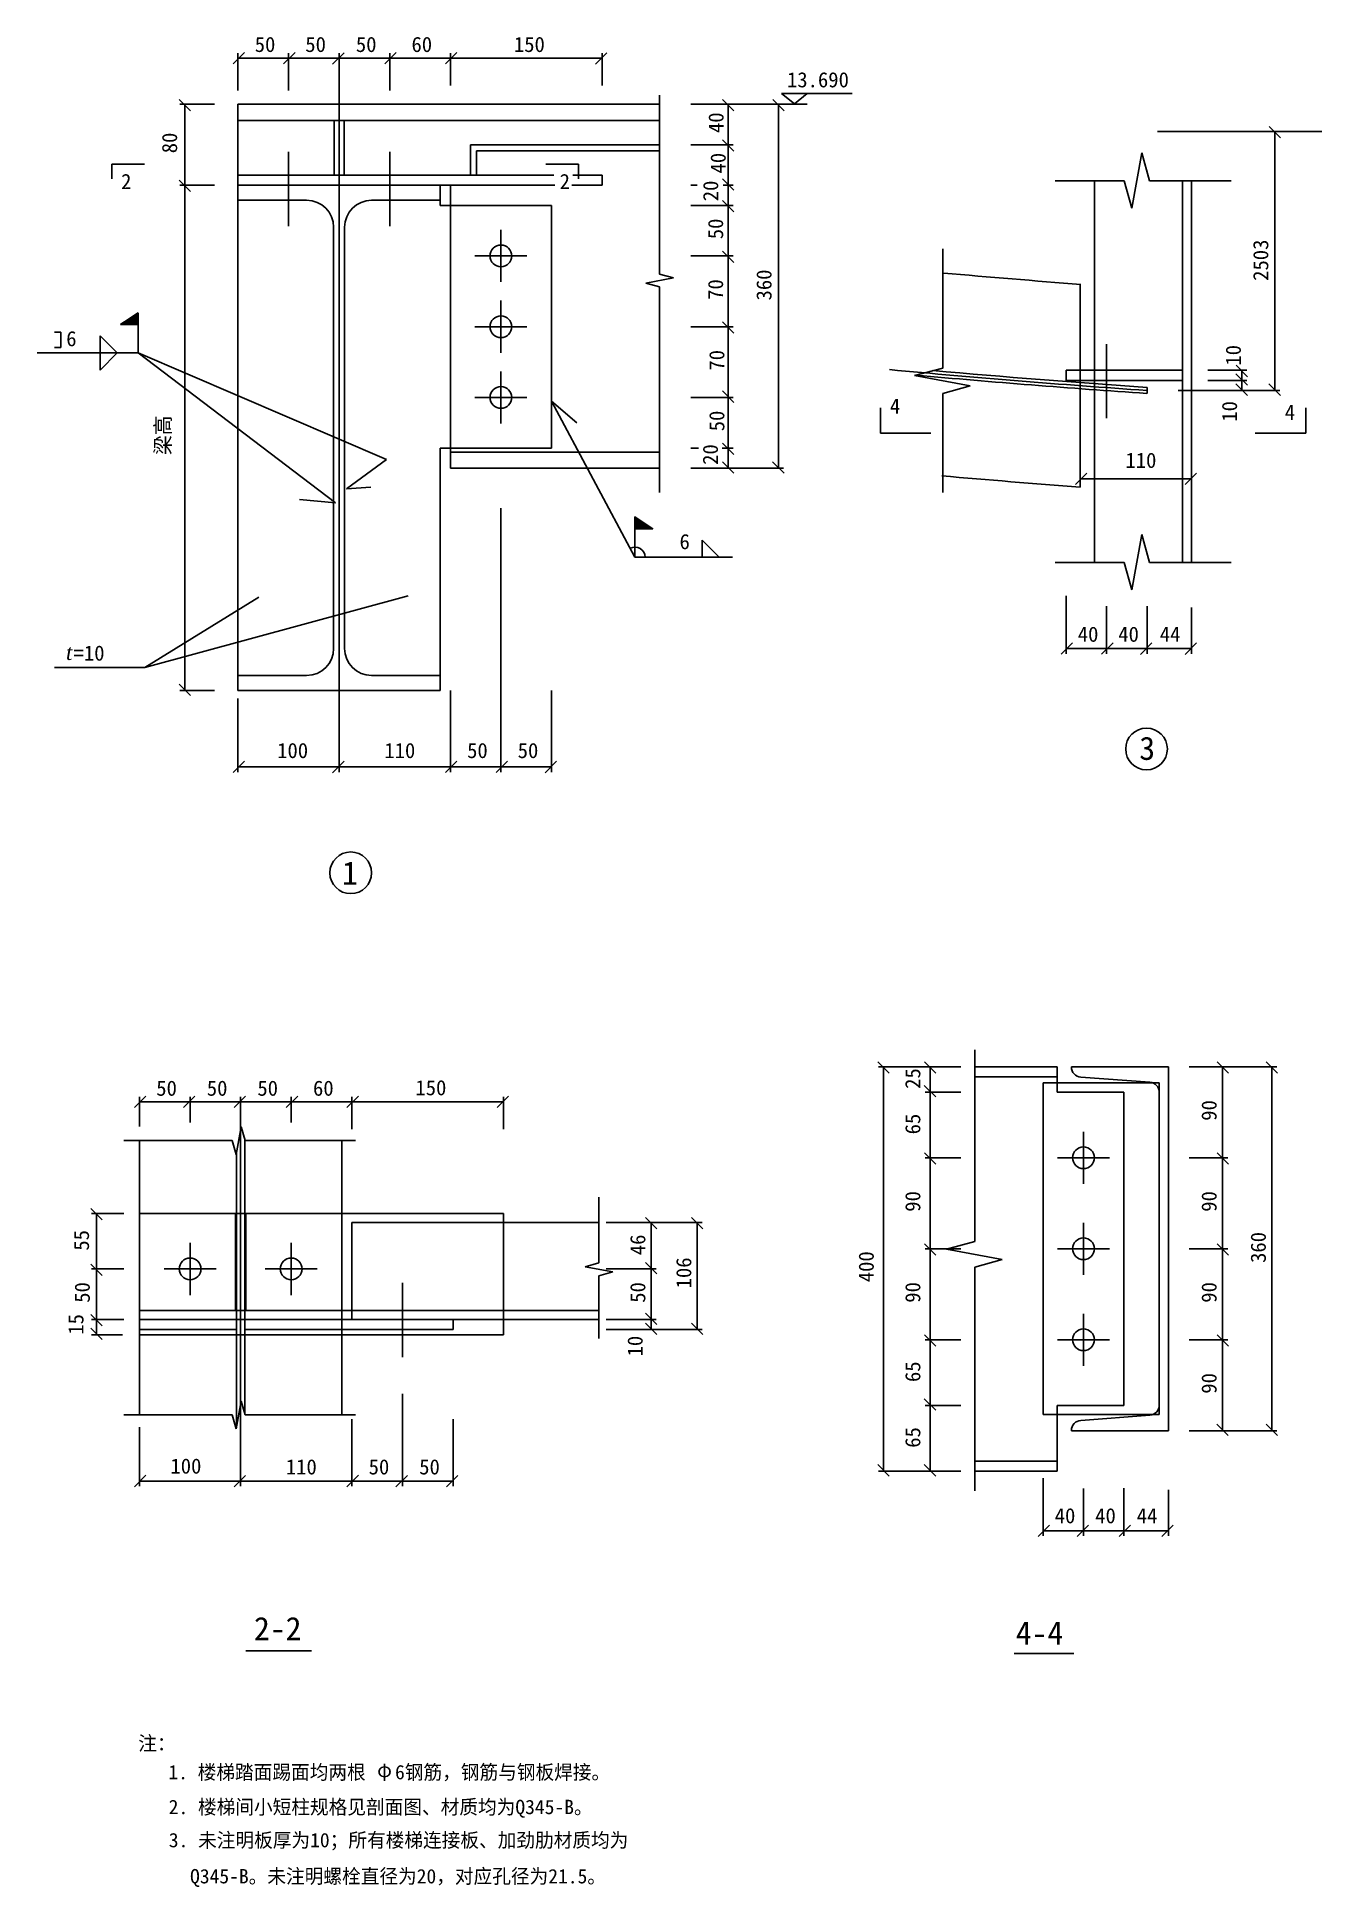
# Model space of a CAD drawing. Header units: metres. Extents: x 705 to 13410, y -4079 to 14221.
import ezdxf

# ---------------------------------------------------------------- set-up
doc = ezdxf.new("R2010")
doc.units = ezdxf.units.M
for name, color, linetype in [('PUB_DIM', 3, 'Continuous'), ('S_E_STAIR', 4, 'Continuous'), ('中心线', 20, 'Continuous'), ('主梁', 4, 'Continuous'), ('主次梁', 11, 'Continuous'), ('加强板', 3, 'Continuous'), ('尺寸', 42, 'Continuous'), ('引线', 9, 'Continuous'), ('标题', 4, 'Continuous'), ('梯板', 11, 'Continuous'), ('螺栓', 11, 'Continuous'), ('钢柱', 4, 'Continuous')]:
    doc.layers.add(name, color=color, linetype=linetype)

# ---------------------------------------------------------------- blocks, each defined once
blk = doc.blocks.new('_ARCHTICK')
at = {"color": 0, "linetype": 'ByBlock'}
blk.add_lwpolyline([(-1.28, -1.14), (0.97, 1.12)], dxfattribs=at)

msp = doc.modelspace()

# ---------------------------------------------------------------- hatches: boundary and pattern name
at = {"layer": '引线'}
h = msp.add_hatch(dxfattribs=at)
h.set_pattern_fill('SOLID')
h.paths.add_polyline_path([(1528.95, 11376.02), (1705.28, 11376.02), (1705.28, 11493.09)])
h = msp.add_hatch(dxfattribs=at)
h.set_pattern_fill('SOLID')
h.paths.add_polyline_path([(6793.83, 9356.04), (6617.5, 9356.04), (6617.5, 9473.11)])

# ---------------------------------------------------------------- linework, layer by layer
for p, q in [((8066.2, 13558.1), (8321.17, 13558.1)), ((8066.32, 13661.61), (8765.39, 13661.61)), ((8067.27, 13661.62), (8193.68, 13558.19)), ((8193.68, 13558.19), (8321.16, 13661.62)), ((878.01, 11300.89), (939.32, 11300.89)), ((939.32, 11300.89), (939.32, 11150.77)), ((878.04, 11150.78), (939.35, 11150.78))]:
    msp.add_line(p, q)
at = {"layer": 'PUB_DIM'}
msp.add_line((13410.31, 13287.13), (12105.08, 13287.13), dxfattribs=at)
at = {"layer": 'S_E_STAIR'}
for p, q in [((11160.12, 12798.04), (11160.12, 9021.98)), ((12120.12, 12798.04), (12120.12, 9021.98)), ((11020.12, 11774.66), (11020.12, 9769.07)), ((11680.12, 10754.65), (11680.12, 10694.51)), ((10791.97, 4034.93), (9977, 4034.93)), ((10791.97, 4034.93), (10791.97, 3784.93)), ((10931.97, 4032.43), (10931.97, 4034.93)), ((10931.97, 4034.93), (11891.97, 4034.93)), ((11891.97, 4034.93), (11891.97, 2234.93)), ((10791.97, 3934.93), (9977, 3934.93)), ((11709.38, 3881.81), (11024.56, 3932.7)), ((10791.97, 3784.93), (11451.97, 3784.93)), ((11451.97, 684.93), (11451.97, 3784.93)), ((11801.97, 2234.93), (11801.97, 3782.09)), ((2668.18, 2584.5), (2668.18, 1624.5)), ((2768.18, 2584.5), (2768.18, 1624.5)), ((5318.18, 2494.5), (6260.24, 2494.5)), ((11801.97, 687.78), (11801.97, 2234.93)), ((11891.97, 2234.93), (11891.97, 2234.93)), ((11891.97, 2234.93), (11891.97, 434.93)), ((1718.18, 1624.5), (6260.24, 1624.5)), ((1718.18, 1534.5), (6260.24, 1534.5)), ((10791.97, 684.93), (11451.97, 684.93)), ((10791.97, 684.93), (10791.97, 34.93)), ((11024.56, 537.16), (11709.38, 588.05)), ((10931.97, 434.93), (10931.97, 437.44)), ((11891.97, 434.93), (10931.97, 434.93)), ((10791.97, 134.93), (9977, 134.93)), ((10791.97, 34.93), (9977, 34.93))]:
    msp.add_line(p, q, dxfattribs=at)
for centre, radius, start, end in [((18661.34, 112861.87), 101375.6, 264.91, 265.68), ((18661.34, 112861.87), 103375.6, 265, 265.76), ((11031.97, 4032.43), 100, 180, 265.75), ((11701.97, 3782.09), 100, 360, 85.75), ((11701.97, 687.78), 100, 274.25, 0), ((11031.97, 437.44), 100, 94.25, 180)]:
    msp.add_arc(centre, radius, start, end, dxfattribs=at)
at = {"layer": '中心线'}
for p, q in [((3691.88, 13751.36), (3691.88, 7066.37)), ((2718.18, 3699.79), (2718.18, 249.56))]:
    msp.add_line(p, q, dxfattribs=at)
msp.add_arc((18661.34, 112861.87), 102375.6, 264.66, 266.09, dxfattribs=at)
at = {"layer": '主梁'}
for p, q in [((2691.88, 12755.29), (2691.88, 13555.29)), ((2691.88, 13555.29), (6859.46, 13555.29)), ((2691.88, 13395.29), (6859.46, 13395.29)), ((3741.88, 13395.29), (3641.88, 13395.29)), ((3641.88, 13395.29), (3641.88, 12855.29)), ((3741.88, 12855.29), (3741.88, 13395.29)), ((2691.88, 12855.29), (2691.88, 12755.29)), ((5814.28, 12855.29), (2691.88, 12855.29)), ((3641.88, 12855.29), (3741.88, 12855.29)), ((6291.88, 12855.29), (6003.71, 12855.29)), ((6291.88, 12755.29), (6291.88, 12855.29)), ((2691.88, 12755.29), (5824.32, 12755.29)), ((4791.88, 12755.29), (4791.88, 9955.29)), ((5993.66, 12755.29), (6291.88, 12755.29)), ((4791.88, 10115.29), (6859.46, 10115.29)), ((4791.88, 9955.29), (6859.46, 9955.29)), ((2758.18, 3319.21), (2758.18, 606.06)), ((2678.18, 3190.8), (2678.18, 477.65)), ((3818.18, 1534.5), (3818.18, 2494.5)), ((5318.18, 2494.5), (3818.18, 2494.5)), ((1718.18, 1434.5), (1718.18, 1534.5)), ((1718.18, 1534.5), (2678.18, 1534.5)), ((2678.18, 1534.5), (2678.18, 1434.5)), ((2758.18, 1534.5), (2758.18, 1434.5)), ((3718.18, 1534.5), (2758.18, 1534.5)), ((3718.18, 1434.5), (3718.18, 1534.5)), ((4818.18, 1534.5), (3718.18, 1534.5)), ((4818.18, 1434.5), (4818.18, 1534.5)), ((2678.18, 1434.5), (1718.18, 1434.5)), ((2758.18, 1434.5), (3718.18, 1434.5)), ((3718.18, 1434.5), (4818.18, 1434.5))]:
    msp.add_line(p, q, dxfattribs=at)
at = {"layer": '主次梁'}
for p, q in [((2691.88, 12605.29), (2691.88, 12755.29)), ((2691.88, 12755.29), (4691.88, 12755.29)), ((4691.88, 12755.29), (4691.88, 12605.29)), ((2691.88, 7905.29), (2691.88, 12605.29)), ((3371.05, 12605.29), (2691.88, 12605.29)), ((4691.88, 12605.29), (4012.71, 12605.29)), ((4691.88, 12555.29), (4691.88, 12605.29)), ((4691.88, 12555.29), (4691.88, 12605.29)), ((4691.88, 12555.29), (5791.88, 12555.29)), ((5791.88, 12555.29), (5791.88, 10155.29)), ((3637.71, 8171.96), (3637.71, 12338.63)), ((3746.05, 12338.63), (3746.05, 8171.96)), ((4691.88, 7905.29), (4691.88, 10155.29)), ((4691.88, 10155.29), (5791.88, 10155.29)), ((4691.88, 10055.29), (4691.88, 7905.29)), ((2691.88, 7755.29), (2691.88, 7905.29)), ((2691.88, 7905.29), (3371.05, 7905.29)), ((4012.71, 7905.29), (4691.88, 7905.29)), ((4691.88, 7905.29), (4691.88, 7755.29)), ((4691.88, 7755.29), (2691.88, 7755.29))]:
    msp.add_line(p, q, dxfattribs=at)
for centre, start, end in [((3371.05, 12338.63), 0, 90), ((4012.71, 12338.63), 90, 180), ((3371.05, 8171.96), 270, 360), ((4012.71, 8171.96), 180, 270)]:
    msp.add_arc(centre, 266.67, start, end, dxfattribs=at)
at = {"layer": '加强板'}
for p, q in [((12030.12, 12798.04), (12030.12, 9021.98)), ((10880.12, 10924.64), (10880.12, 10824.64)), ((12032.32, 10924.64), (10880.12, 10924.64)), ((10880.12, 10824.64), (12032.32, 10824.64)), ((12032.32, 10824.64), (12032.32, 10924.64)), ((10651.97, 3874.93), (11801.97, 3874.93)), ((10651.97, 594.93), (10651.97, 3874.93)), ((11801.97, 3874.93), (11801.97, 594.93)), ((11801.97, 594.93), (10651.97, 594.93))]:
    msp.add_line(p, q, dxfattribs=at)
for radius, start in [(102405.6, 264.81), (102345.6, 264.9)]:
    msp.add_arc((18661.34, 112861.87), radius, start, 266.09, dxfattribs=at)
at = {"layer": '尺寸'}
for p, q in [((2691.88, 13690.41), (2691.88, 14059.89)), ((2691.88, 14009.89), (3191.88, 14009.89)), ((3191.88, 13690.41), (3191.88, 14059.89)), ((3191.88, 13690.41), (3191.88, 14059.89)), ((3691.88, 14009.89), (3191.88, 14009.89)), ((3691.88, 13690.41), (3691.88, 14059.89)), ((3691.88, 13690.41), (3691.88, 14059.89)), ((3691.88, 14009.89), (4191.88, 14009.89)), ((4191.88, 13690.41), (4191.88, 14059.89)), ((4191.88, 13690.41), (4191.88, 14059.89)), ((4791.88, 14009.89), (4191.88, 14009.89)), ((4791.88, 13740.05), (4791.88, 14059.89)), ((4791.88, 13740.05), (4791.88, 14059.89)), ((4791.88, 14009.89), (6291.88, 14009.89)), ((6291.88, 13740.05), (6291.88, 14059.89)), ((2461.11, 13555.29), (2115.89, 13555.29)), ((2165.89, 13555.29), (2165.89, 12755.29)), ((7168.42, 13555.29), (8085.56, 13555.29)), ((7168.42, 13555.29), (7588.84, 13555.29)), ((7538.84, 13155.29), (7538.84, 13555.29)), ((8035.56, 13555.29), (8035.56, 9955.29)), ((11783.37, 13287.13), (12993.33, 13287.13)), ((12943.33, 10724.58), (12943.33, 13287.13)), ((7168.42, 13155.29), (7588.84, 13155.29)), ((7168.42, 13155.29), (7588.84, 13155.29)), ((7538.84, 13155.29), (7538.84, 12755.29)), ((2461.11, 12755.29), (2115.89, 12755.29)), ((2461.11, 12755.29), (2115.89, 12755.29)), ((2165.89, 12755.29), (2165.89, 7755.29)), ((7168.42, 12755.29), (7230.71, 12755.29)), ((7488.8, 12755.29), (7588.84, 12755.29)), ((7538.84, 12555.29), (7538.84, 12755.29)), ((7168.42, 12555.29), (7588.84, 12555.29)), ((7168.42, 12555.29), (7588.84, 12555.29)), ((7538.84, 12555.29), (7538.84, 12055.29)), ((7168.42, 12055.29), (7588.84, 12055.29)), ((7168.42, 12055.29), (7588.84, 12055.29)), ((7538.84, 12055.29), (7538.84, 11355.29)), ((7168.42, 11355.29), (7588.84, 11355.29)), ((7168.42, 11355.29), (7588.84, 11355.29)), ((7538.84, 10655.29), (7538.84, 11355.29)), ((12283.08, 10924.64), (12666.68, 10924.64)), ((12283.08, 10824.64), (12666.68, 10824.64)), ((12401.13, 10824.64), (12666.68, 10824.64)), ((12616.68, 10824.64), (12616.68, 10924.64)), ((12616.68, 10724.58), (12616.68, 10824.64)), ((7168.42, 10655.29), (7588.84, 10655.29)), ((7168.42, 10655.29), (7588.84, 10655.29)), ((7538.84, 10155.29), (7538.84, 10655.29)), ((11989.89, 10724.58), (12993.33, 10724.58)), ((12280.88, 10724.58), (12666.68, 10724.58)), ((7168.42, 10155.29), (7245.42, 10155.29)), ((7479.12, 10155.29), (7588.84, 10155.29)), ((7538.84, 10155.29), (7538.84, 9955.29)), ((11020.12, 10081.29), (11020.12, 9801)), ((12120.12, 10081.29), (12120.12, 9801)), ((7168.42, 9955.29), (8085.56, 9955.29)), ((7168.42, 9955.29), (7588.84, 9955.29)), ((12120.12, 9851), (11020.12, 9851)), ((5291.88, 9559.29), (5291.88, 6950.03)), ((5291.88, 9559.29), (5291.88, 6950.03)), ((10880.12, 8691.7), (10880.12, 8120.91)), ((11280.12, 8589.7), (11280.12, 8120.91)), ((11280.12, 8561.58), (11280.12, 8120.91)), ((11680.12, 8591.65), (11680.12, 8120.91)), ((11680.12, 8561.58), (11680.12, 8120.91)), ((12120.12, 8576.39), (12120.12, 8120.91)), ((11280.12, 8170.91), (10880.12, 8170.91)), ((11680.12, 8170.91), (11280.12, 8170.91)), ((12120.12, 8170.91), (11680.12, 8170.91)), ((2461.11, 7755.29), (2115.89, 7755.29)), ((4791.88, 7755.87), (4791.88, 6950.03)), ((5791.88, 7755.87), (5791.88, 6950.03)), ((2691.88, 7676.31), (2691.88, 6950.03)), ((3691.88, 7676.31), (3691.88, 6950.03)), ((3691.88, 7676.31), (3691.88, 6950.03)), ((3691.88, 7000.03), (2691.88, 7000.03)), ((4791.88, 7000.03), (3691.88, 7000.03)), ((4791.88, 7000.03), (5291.88, 7000.03)), ((5291.88, 7000.03), (5791.88, 7000.03)), ((9839.82, 4034.93), (9025.06, 4034.93)), ((9075.06, 4034.93), (9075.06, 34.93)), ((9839.82, 4034.93), (9485.33, 4034.93)), ((9535.33, 3784.93), (9535.33, 4034.93)), ((12098.53, 4034.93), (12964.65, 4034.93)), ((12098.53, 4034.93), (12478.26, 4034.93)), ((12428.26, 3134.93), (12428.26, 4034.93)), ((12914.65, 4034.93), (12914.65, 434.93)), ((1718.18, 3444.41), (1718.18, 3737.18)), ((2218.18, 3687.18), (1718.18, 3687.18)), ((2218.18, 3481.98), (2218.18, 3737.18)), ((2218.18, 3481.98), (2218.18, 3737.18)), ((2218.18, 3687.18), (2718.18, 3687.18)), ((2718.18, 3519.14), (2718.18, 3737.18)), ((2718.18, 3519.14), (2718.18, 3737.18)), ((3218.18, 3687.18), (2718.18, 3687.18)), ((3218.18, 3481.98), (3218.18, 3737.18)), ((3218.18, 3481.98), (3218.18, 3737.18)), ((3218.18, 3687.18), (3818.18, 3687.18)), ((3818.18, 3417.35), (3818.18, 3737.18)), ((3818.18, 3444.41), (3818.18, 3737.18)), ((3818.18, 3687.18), (5318.18, 3687.18)), ((5318.18, 3417.35), (5318.18, 3737.18)), ((9839.82, 3784.93), (9485.33, 3784.93)), ((9839.82, 3784.93), (9485.33, 3784.93)), ((9535.33, 3784.93), (9535.33, 3134.93)), ((9839.82, 3134.93), (9485.33, 3134.93)), ((9839.82, 3134.93), (9485.33, 3134.93)), ((9535.33, 2234.93), (9535.33, 3134.93)), ((12098.53, 3134.93), (12478.26, 3134.93)), ((12098.53, 3134.93), (12478.26, 3134.93)), ((12428.26, 3134.93), (12428.26, 2234.93)), ((1563.93, 2584.5), (1242.32, 2584.5)), ((1292.32, 2034.5), (1292.32, 2584.5)), ((6334.09, 2494.5), (6827.99, 2494.5)), ((6334.09, 2494.5), (7282.47, 2494.5)), ((6777.99, 2034.5), (6777.99, 2494.5)), ((7232.47, 1434.5), (7232.47, 2494.5)), ((9839.82, 2234.93), (9485.33, 2234.93)), ((9839.82, 2234.93), (9485.33, 2234.93)), ((9535.33, 1334.93), (9535.33, 2234.93)), ((12098.53, 2234.93), (12478.26, 2234.93)), ((12098.53, 2234.93), (12478.26, 2234.93)), ((12428.26, 2234.93), (12428.26, 1334.93)), ((1563.93, 2034.5), (1242.32, 2034.5)), ((1563.93, 2034.5), (1242.32, 2034.5)), ((1292.32, 2034.5), (1292.32, 1534.5)), ((6334.09, 2034.5), (6827.99, 2034.5)), ((6334.09, 2034.5), (6827.99, 2034.5)), ((6777.99, 2034.5), (6777.99, 1534.5)), ((1549.85, 1534.5), (1242.32, 1534.5)), ((1563.93, 1534.5), (1242.32, 1534.5)), ((1292.32, 1384.5), (1292.32, 1534.5)), ((6330.89, 1534.5), (6827.99, 1534.5)), ((6334.09, 1534.5), (6827.99, 1534.5)), ((6777.99, 1534.5), (6777.99, 1434.5)), ((1549.85, 1384.5), (1242.32, 1384.5)), ((6330.89, 1434.5), (7282.47, 1434.5)), ((6330.89, 1434.5), (6827.99, 1434.5)), ((9839.82, 1334.93), (9485.33, 1334.93)), ((9839.82, 1334.93), (9485.33, 1334.93)), ((9535.33, 684.93), (9535.33, 1334.93)), ((12098.53, 1334.93), (12478.26, 1334.93)), ((12098.53, 1334.93), (12478.26, 1334.93)), ((12428.26, 1334.93), (12428.26, 434.93)), ((4318.18, 799.85), (4318.18, -113.58)), ((9839.82, 684.93), (9485.33, 684.93)), ((9839.82, 684.93), (9485.33, 684.93)), ((9535.33, 684.93), (9535.33, 34.93)), ((1718.18, 468.12), (1718.18, -113.58)), ((2718.18, 468.12), (2718.18, -113.58)), ((2718.18, 468.12), (2718.18, -113.58)), ((3818.18, 547.68), (3818.18, -113.58)), ((3818.18, 468.12), (3818.18, -113.58)), ((4818.18, 547.68), (4818.18, -113.58)), ((12098.53, 434.93), (12964.65, 434.93)), ((12098.53, 434.93), (12478.26, 434.93)), ((9839.82, 34.93), (9025.06, 34.93)), ((9839.82, 34.93), (9485.33, 34.93)), ((2718.18, -63.58), (1718.18, -63.58)), ((3818.18, -63.58), (2718.18, -63.58)), ((3818.18, -63.58), (4318.18, -63.58)), ((4318.18, -63.58), (4818.18, -63.58)), ((10651.97, -34.66), (10651.97, -605.45)), ((11051.97, -136.67), (11051.97, -605.45)), ((11051.97, -164.79), (11051.97, -605.45)), ((11451.97, -134.72), (11451.97, -605.45)), ((11451.97, -164.79), (11451.97, -605.45)), ((11891.97, -149.98), (11891.97, -605.45)), ((11051.97, -555.45), (10651.97, -555.45)), ((11451.97, -555.45), (11051.97, -555.45)), ((11891.97, -555.45), (11451.97, -555.45))]:
    msp.add_line(p, q, dxfattribs=at)
at = {"layer": '引线'}
for p, q in [((6859.46, 13647.11), (6859.46, 11875.39)), ((11630.43, 13076.29), (11529.18, 12526.98)), ((11705.86, 12798.04), (11630.43, 13076.29)), ((11452.98, 12798.04), (10772.27, 12798.04)), ((11529.18, 12526.98), (11452.98, 12798.04)), ((12511.48, 12798.04), (11705.86, 12798.04)), ((9659.83, 12126.66), (9659.83, 10946.54)), ((6998.59, 11837.68), (6723.93, 11787.06)), ((6723.93, 11787.06), (6859.46, 11748.95)), ((6859.46, 11875.39), (6998.59, 11837.68)), ((6859.46, 11748.95), (6859.46, 9714.64)), ((1705.28, 11493.09), (1528.95, 11376.02)), ((1528.95, 11376.02), (1705.28, 11376.02)), ((1705.28, 11095.32), (1705.28, 11493.09)), ((1498.97, 11095.32), (1330.7, 11264.24)), ((1330.7, 11264.24), (1330.7, 11095.32)), ((704.81, 11095.32), (1705.28, 11095.32)), ((1498.97, 11095.32), (1330.7, 10926.41)), ((1330.7, 10926.41), (1330.7, 11095.32)), ((1705.28, 11095.32), (3655.27, 9613.9)), ((1705.28, 11095.32), (4161.87, 10042.42)), ((9659.83, 10946.54), (9381.57, 10871.12)), ((9381.57, 10871.12), (9930.89, 10769.87)), ((6617.5, 9075.34), (5791.88, 10618.33)), ((5791.88, 10618.33), (5791.88, 10618.33)), ((5791.88, 10618.33), (6041.63, 10403.81)), ((9930.89, 10769.87), (9659.83, 10693.66)), ((9659.83, 10693.66), (9659.83, 9714.5)), ((4161.87, 10042.42), (3765.27, 9752.3)), ((3765.27, 9752.3), (4005.93, 9768.42)), ((3655.27, 9613.9), (3301.56, 9646.49)), ((3301.56, 9646.49), (3301.56, 9646.49)), ((6617.5, 9075.34), (6617.5, 9473.11)), ((6617.5, 9473.11), (6793.83, 9356.04)), ((6793.83, 9356.04), (6617.5, 9356.04)), ((7450.4, 9075.34), (7282.13, 9244.26)), ((7282.13, 9244.26), (7282.13, 9075.34)), ((11630.43, 9300.23), (11529.18, 8750.92)), ((11705.86, 9021.98), (11630.43, 9300.23)), ((7582.22, 9075.34), (6617.5, 9075.34)), ((11452.98, 9021.98), (10772.27, 9021.98)), ((11529.18, 8750.92), (11452.98, 9021.98)), ((12511.48, 9021.98), (11705.86, 9021.98)), ((4376.08, 8693.73), (1771.76, 7985.49)), ((2896.7, 8678.34), (1771.76, 7985.49)), ((1771.76, 7985.49), (877.97, 7985.49)), ((9977, 4200.62), (9977, 2305.63)), ((1563.37, 3304.71), (2635.81, 3304.71)), ((2635.81, 3304.71), (2673.53, 3165.58)), ((2673.53, 3165.58), (2724.15, 3440.24)), ((2724.15, 3440.24), (2762.25, 3304.71)), ((2762.25, 3304.71), (3855.04, 3304.71)), ((6260.24, 2094.57), (6260.24, 2746.14)), ((9977, 2305.63), (9698.74, 2230.2)), ((9698.74, 2230.2), (10248.06, 2128.95)), ((6124.71, 2056.47), (6260.24, 2094.57)), ((6399.37, 2005.85), (6124.71, 2056.47)), ((10248.06, 2128.95), (9977, 2052.74)), ((9977, 2052.74), (9977, -161.21)), ((6260.24, 1968.13), (6399.37, 2005.85)), ((6260.24, 1346.11), (6260.24, 1968.13)), ((1563.37, 591.56), (2635.81, 591.56)), ((2635.81, 591.56), (2673.53, 452.43)), ((2673.53, 452.43), (2724.15, 727.09)), ((2724.15, 727.09), (2762.25, 591.56)), ((2762.25, 591.56), (3855.04, 591.56))]:
    msp.add_line(p, q, dxfattribs=at)
msp.add_arc((6617.5, 9075.34), 99.37, 0, 118.15, dxfattribs=at)
at = {"layer": '标题'}
for p, q in [((1446.08, 12818.13), (1446.08, 12964.05)), ((1446.08, 12964.05), (1767.45, 12964.05)), ((6058.59, 12964.05), (5737.22, 12964.05)), ((6058.59, 12818.13), (6058.59, 12964.05)), ((9043.38, 10552.55), (9043.38, 10302.55)), ((13250.94, 10552.55), (13250.94, 10302.55)), ((9043.38, 10302.55), (9543.38, 10302.55)), ((13250.94, 10302.55), (12750.94, 10302.55)), ((3418.72, -1743.11), (2771.09, -1743.11)), ((10957.31, -1768.29), (10367.9, -1768.29))]:
    msp.add_line(p, q, dxfattribs=at)
for centre in [(11675.36, 7178.32), (3807.04, 5953.35)]:
    msp.add_circle(centre, 206.17, dxfattribs=at)
at = {"layer": '梯板'}
for p, q in [((6859.46, 13155.29), (4991.88, 13155.29)), ((4991.88, 13155.29), (4991.88, 13155.29)), ((4991.88, 13155.29), (4991.88, 12855.29)), ((6859.46, 13095.29), (5051.88, 13095.29)), ((5051.88, 13095.29), (5051.88, 12855.29))]:
    msp.add_line(p, q, dxfattribs=at)
at = {"layer": '螺栓'}
for p, q in [((3191.88, 13083.45), (3191.88, 12348.97)), ((3191.88, 12438.85), (3191.88, 13013)), ((4191.88, 13083.45), (4191.88, 12348.97)), ((4191.88, 12438.85), (4191.88, 13013)), ((5291.88, 12312.79), (5291.88, 11797.79)), ((5549.38, 12055.29), (5034.38, 12055.29)), ((5291.88, 11612.79), (5291.88, 11097.79)), ((5549.38, 11355.29), (5034.38, 11355.29)), ((11280.12, 11183.36), (11280.12, 10448.88)), ((11280.12, 10538.76), (11280.12, 11112.91)), ((5291.88, 10397.79), (5291.88, 10912.79)), ((5549.38, 10655.29), (5034.38, 10655.29)), ((11051.97, 2877.43), (11051.97, 3392.43)), ((10794.47, 3134.93), (11309.47, 3134.93)), ((11051.97, 1977.43), (11051.97, 2492.43)), ((2218.18, 1777), (2218.18, 2292)), ((3218.18, 1777), (3218.18, 2292)), ((10794.47, 2234.93), (11309.47, 2234.93)), ((2475.68, 2034.5), (1960.68, 2034.5)), ((2960.68, 2034.5), (3475.68, 2034.5)), ((4318.18, 1897.6), (4318.18, 1163.12)), ((4318.18, 1253.01), (4318.18, 1827.15)), ((11051.97, 1077.43), (11051.97, 1592.43)), ((10794.47, 1334.93), (11309.47, 1334.93))]:
    msp.add_line(p, q, dxfattribs=at)
for centre in [(5291.88, 12055.29), (5291.88, 11355.29), (5291.88, 10655.29), (11051.97, 3134.93), (11051.97, 2234.93), (2218.18, 2034.5), (3218.18, 2034.5), (11051.97, 1334.93)]:
    msp.add_circle(centre, 107.5, dxfattribs=at)
at = {"layer": '钢柱'}
for p, q in [((1718.18, 3304.71), (1718.18, 591.56)), ((3718.18, 591.56), (3718.18, 3304.71)), ((5318.18, 2584.5), (1718.18, 2584.5)), ((5318.18, 2584.5), (5318.18, 1384.5)), ((5318.18, 1384.5), (1718.18, 1384.5))]:
    msp.add_line(p, q, dxfattribs=at)

# ---------------------------------------------------------------- block references
at = {"layer": '尺寸', "xscale": 50, "yscale": 50, "zscale": 50}
for p, rotation in [((2691.88, 14009.89), 180), ((3191.88, 14009.89), 180), ((4191.88, 14009.89), 180), ((4791.88, 14009.89), 180), ((2165.89, 13555.29), 90), ((7538.84, 13555.29), 90), ((8035.56, 13555.29), 90), ((7538.84, 13155.29), 90), ((12943.33, 13287.13), 90), ((7538.84, 12755.29), 270), ((2165.89, 12755.29), 90), ((7538.84, 12555.29), 90), ((7538.84, 12055.29), 90), ((7538.84, 11355.29), 90), ((12616.68, 10824.64), 270), ((12616.68, 10924.64), 90), ((7538.84, 10655.29), 270), ((12616.68, 10724.58), 270), ((12943.33, 10724.58), 270), ((7538.84, 10155.29), 90), ((7538.84, 9955.29), 270), ((8035.56, 9955.29), 270), ((11020.12, 9851), 180), ((10880.12, 8170.91), 180), ((11280.12, 8170.91), 180), ((2165.89, 7755.29), 270), ((2691.88, 7000.03), 180), ((4791.88, 7000.03), 180), ((5291.88, 7000.03), 180), ((9075.06, 4034.93), 90), ((9535.33, 4034.93), 90), ((12428.26, 4034.93), 90), ((12914.65, 4034.93), 90), ((9535.33, 3784.93), 270), ((1718.18, 3687.18), 180), ((3218.18, 3687.18), 180), ((3818.18, 3687.18), 180), ((9535.33, 3134.93), 90), ((12428.26, 3134.93), 90), ((1292.32, 2584.5), 90), ((6777.99, 2494.5), 90), ((7232.47, 2494.5), 90), ((9535.33, 2234.93), 90), ((12428.26, 2234.93), 90), ((1292.32, 2034.5), 90), ((6777.99, 2034.5), 270), ((1292.32, 1534.5), 90), ((6777.99, 1534.5), 270), ((6777.99, 1434.5), 270), ((7232.47, 1434.5), 270), ((1292.32, 1384.5), 270), ((9535.33, 1334.93), 90), ((12428.26, 1334.93), 90), ((9535.33, 684.93), 270), ((12428.26, 434.93), 270), ((12914.65, 434.93), 270), ((9075.06, 34.93), 270), ((9535.33, 34.93), 270), ((1718.18, -63.58), 180), ((3818.18, -63.58), 180), ((10651.97, -555.45), 180), ((11451.97, -555.45), 180)]:
    msp.add_blockref('_ARCHTICK', p, dxfattribs=dict(at, rotation=rotation))
for p in [(3691.88, 14009.89), (6291.88, 14009.89), (12120.12, 9851), (11680.12, 8170.91), (12120.12, 8170.91), (3691.88, 7000.03), (5791.88, 7000.03), (2218.18, 3687.18), (2718.18, 3687.18), (5318.18, 3687.18), (2718.18, -63.58), (4318.18, -63.58), (4818.18, -63.58), (11051.97, -555.45), (11891.97, -555.45)]:
    msp.add_blockref('_ARCHTICK', p, dxfattribs=at)

# ---------------------------------------------------------------- texts
for s, height, p in [('50', 150, (2857.5, 14072.75)), ('50', 150, (3357.5, 14072.75)), ('50', 150, (3857.5, 14072.75)), ('60', 150, (4407.5, 14072.75)), ('150', 150, (5420, 14072.75)), ('110', 150, (11466.99, 9958.73)), ('40', 150, (10995.74, 8238.49)), ('40', 150, (11395.74, 8238.49)), ('44', 150, (11806.37, 8238.49)), ('100', 150, (3079.38, 7088.18)), ('110', 150, (4138.75, 7088.18)), ('50', 150, (4957.5, 7088.18)), ('50', 150, (5457.5, 7088.18)), ('50', 150, (1883.8, 3747.96)), ('50', 150, (2383.8, 3747.96)), ('50', 150, (2883.8, 3747.96)), ('60', 150, (3433.8, 3747.96)), ('150', 150, (4446.3, 3752.77)), ('100', 150, (2024.17, 10.29)), ('110', 150, (3165.05, 2.14)), ('50', 150, (3983.8, 2.14)), ('50', 150, (4483.8, 2.14)), ('40', 150, (10767.59, -481.12)), ('40', 150, (11167.59, -481.12)), ('44', 150, (11578.22, -481.12)), ('注：', 142, (1705.91, -2728.58)), ('1. 楼梯踏面踢面均两根   6钢筋，钢筋与钢板焊接。', 142, (2003.78, -3013.48)), ('φ', 142, (4067.74, -2992.06)), ('2. 楼梯间小短柱规格见剖面图、材质均为Q345-B。', 142, (2006.58, -3358.07)), ('3. 未注明板厚为10；所有楼梯连接板、加劲肋材质均为', 142, (2007.8, -3685.99)), ('Q345-B。未注明螺栓直径为20，对应孔径为21.5。', 142, (2218.04, -4043.1))]:
    msp.add_text(s, height=height).set_placement(p)
for s, p in [('40', (7493.39, 13270.92)), ('80', (2090.02, 13070.92)), ('40', (7513.84, 12870.92)), ('20', (7440.38, 12596.5)), ('50', (7488.92, 12220.92)), ('2503', (12879.33, 11808.98)), ('360', (7967.66, 11614.67)), ('70', (7488.92, 11620.92)), ('10', (12608.14, 10970.36)), ('70', (7501.01, 10920.92)), ('梁高', (2024.32, 10086.54)), ('50', (7501.01, 10320.92)), ('10', (12570.54, 10415.32)), ('20', (7437.61, 9988.62)), ('25', (9438.85, 3816.18)), ('90', (12368.37, 3500.56)), ('65', (9438.85, 3366.18)), ('90', (9438.85, 2600.56)), ('90', (12368.37, 2600.56)), ('55', (1218.75, 2215.75)), ('360', (12854.77, 2094.31)), ('46', (6719.6, 2170.75)), ('400', (8978.58, 1903.68)), ('106', (7174.08, 1842.62)), ('50', (1226.84, 1700.12)), ('50', (6719.6, 1700.12)), ('90', (9438.85, 1700.56)), ('90', (12368.37, 1700.56)), ('15', (1164.34, 1384.5)), ('10', (6692.97, 1169.41)), ('65', (9438.85, 916.18)), ('90', (12368.37, 800.56)), ('65', (9438.85, 266.18))]:
    msp.add_text(s, height=150, rotation=90).set_placement(p)
at = {"insert": (991.21, 8208.6), "char_height": 150, "attachment_point": 1}
msp.add_mtext('{\\fTimes New Roman|b0|i1|c0|p18;t}', dxfattribs=at)
at = {"layer": 'PUB_DIM'}
for s, height, p in [('13.690', 150, (8120.35, 13723.06)), ('2', 150, (1536.24, 12716.82)), ('2', 150, (5872.45, 12716.82)), ('6', 150, (993.77, 11162.08)), ('4', 150, (9138.03, 10495.58)), ('4', 150, (13042.01, 10433.53)), ('6', 150, (7057.48, 9154.67)), ('=10', 150, (1066.22, 8051.99)), ('3', 230, (11603.81, 7070.07)), ('1', 230, (3721.19, 5836.08)), ('2-2', 230, (2850.2, -1637.48)), ('4-4', 230, (10382.61, -1682.04))]:
    msp.add_text(s, height=height, dxfattribs=at).set_placement(p)

doc.saveas('drawing.dxf')
